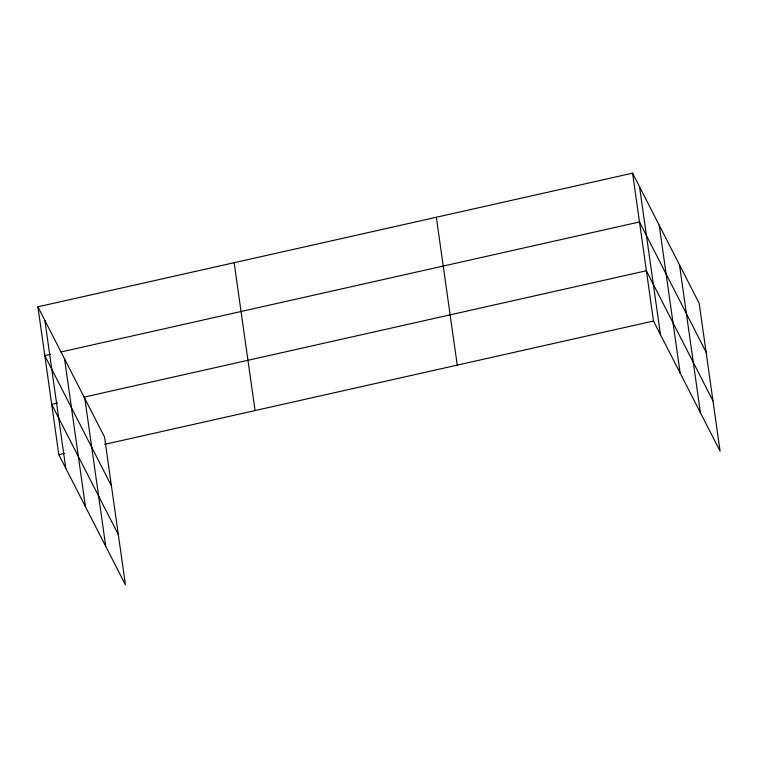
<?xml version="1.0" encoding="UTF-8"?>
<svg xmlns="http://www.w3.org/2000/svg" width="758" height="758" viewBox="0 0 758 758"><rect width="100%" height="100%" fill="white"/><g stroke="black" fill="none" stroke-linecap="round" stroke-linejoin="round"><path stroke-width="1.14" d="M37.9 306.81L104.509 436.978L125.421 584.835L58.811 454.667L37.9 306.81L632.579 173.165L699.189 303.333L720.1 451.19L653.491 321.022L632.579 173.165M50.54 354.318L44.798 355.606L111.407 485.774M60.867 351.996L639.477 221.961L706.086 352.129M57.437 403.104L51.705 404.393L118.314 534.561M83.835 397.173L646.375 270.748L712.984 400.916M58.811 454.667L64.553 453.379M104.718 444.349L653.491 321.022M679.509 264.874L700.42 412.731M659.223 225.249L680.144 373.107M639.544 186.79L660.464 334.648M436.333 217.271L457.245 365.129M234.146 262.704L255.058 410.561M84.83 398.519L105.741 546.376M64.553 358.894L85.465 506.751M44.874 320.435L65.785 468.292"/></g></svg>
